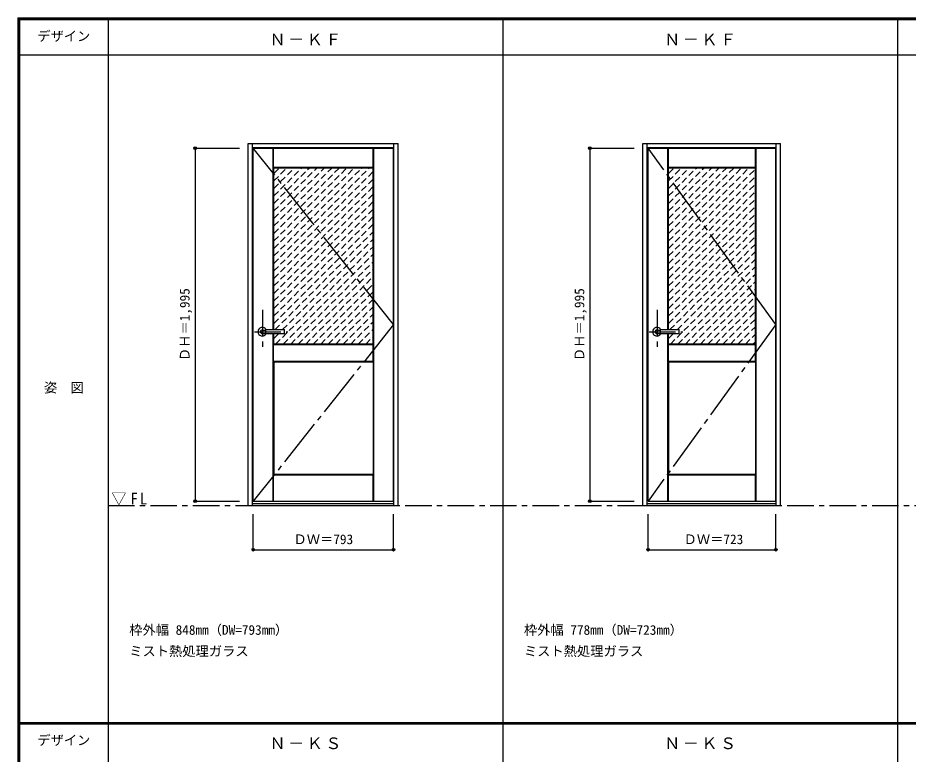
# Model space of a CAD drawing. Units: millimetres, scale not verified. Extents: x -6000 to 5700, y -4307 to 4260.
# Drawn here: x -6000 to -966, y 12 to 4175 of the extents above; entities that cross this region are included whole.
import ezdxf
from ezdxf.enums import TextEntityAlignment as Align

# ---------------------------------------------------------------- set-up
doc = ezdxf.new("R2010")
doc.units = ezdxf.units.MM
doc.header["$LTSCALE"] = 30
doc.header["$PDMODE"] = 32
doc.header["$PDSIZE"] = 15
for name, pattern in [('CHAIN1', [8, 5, -1, 1, -1]), ('CHAIN2', [12, 9, -1, 1, -1]), ('DASHED1', [1.8, 1.2, -0.6])]:
    doc.linetypes.add(name, pattern=pattern)
for name, color, linetype in [('0-1_通り芯', 4, 'CHAIN1'), ('0-2_扉', 3, 'Continuous'), ('0-3_仕上げ', 7, 'Continuous'), ('0-4_枠', 3, 'Continuous'), ('0-5_レバー', 3, 'Continuous'), ('0-7', 7, 'CHAIN2'), ('0-A_文字', 7, 'Continuous'), ('0-B_寸法', 7, 'Continuous'), ('0-C_ハッチ', 4, 'DASHED1'), ('F-1_枠', 6, 'Continuous'), ('F-A_文字', 7, 'Continuous')]:
    doc.layers.add(name, color=color, linetype=linetype)
doc.styles.add('ＭＳ ゴシック', font='')
doc.styles.get('ＭＳ ゴシック').set_extended_font_data('MS Gothic')

msp = doc.modelspace()

# ---------------------------------------------------------------- linework, layer by layer
at = {"layer": '0-1_通り芯'}
for p, q in [((-4617.4, 2524.5), (-4617.4, 2314.5)), ((-2385.8, 2524.5), (-2385.8, 2314.5)), ((-4662.4, 2400.5), (-4472.4, 2400.5)), ((-2430.8, 2400.5), (-2240.8, 2400.5))]:
    msp.add_line(p, q, dxfattribs=at)
at = {"layer": '0-1_通り芯', "color": 7}
msp.add_line((-5490, 1418), (5690, 1418), dxfattribs=at)
at = {"layer": '0-2_扉'}
for p, q in [((-4668.4, 1443), (-4668.4, 3438)), ((-4668.4, 3438), (-3875.4, 3438)), ((-3875.4, 1443), (-3875.4, 3438)), ((-2436.8, 1443), (-2436.8, 3438)), ((-2436.8, 3438), (-1713.8, 3438)), ((-1713.8, 1443), (-1713.8, 3438)), ((-4668.4, 1443), (-3875.4, 1443)), ((-2436.8, 1443), (-1713.8, 1443))]:
    msp.add_line(p, q, dxfattribs=at)
at = {"layer": '0-3_仕上げ'}
for p, q in [((-4556.4, 2412), (-4556.4, 3438)), ((-4553.4, 3329.5), (-4553.4, 3438)), ((-3990.4, 3329.5), (-3990.4, 3438)), ((-3987.4, 1443), (-3987.4, 3438)), ((-2324.8, 2412), (-2324.8, 3438)), ((-2321.8, 3329.5), (-2321.8, 3438)), ((-1828.8, 3329.5), (-1828.8, 3438)), ((-1825.8, 1443), (-1825.8, 3438)), ((-4553.4, 3329.5), (-4554.9, 3328)), ((-3990.4, 3329.5), (-4553.4, 3329.5)), ((-3988.9, 3328), (-3991.4, 3325.5)), ((-2320.8, 3325.5), (-2323.3, 3328)), ((-1828.8, 3329.5), (-2321.8, 3329.5)), ((-1827.3, 3328), (-1829.8, 3325.5)), ((-4556.4, 1443), (-4556.4, 2389)), ((-2324.8, 1443), (-2324.8, 2389)), ((-4554.9, 2232.5), (-4554.9, 2327.5)), ((-4553.4, 2234), (-4553.4, 2326)), ((-3990.4, 2326), (-4553.4, 2326)), ((-3991.4, 2330), (-3988.9, 2327.5)), ((-3990.4, 2326), (-3988.9, 2327.5)), ((-3990.4, 2234), (-3990.4, 2326)), ((-3988.9, 2232.5), (-3988.9, 2327.5)), ((-2323.3, 2232.5), (-2323.3, 2327.5)), ((-2321.8, 2234), (-2321.8, 2326)), ((-1828.8, 2326), (-2321.8, 2326)), ((-1829.8, 2330), (-1827.3, 2327.5)), ((-1828.8, 2326), (-1827.3, 2327.5)), ((-1828.8, 2234), (-1828.8, 2326)), ((-1827.3, 2232.5), (-1827.3, 2327.5)), ((-4553.4, 2234), (-4554.9, 2232.5)), ((-4552.4, 2230), (-4554.9, 2232.5)), ((-4553.4, 2234), (-3990.4, 2234)), ((-3988.9, 2232.5), (-3991.4, 2230)), ((-3990.4, 2234), (-3988.9, 2232.5)), ((-2321.8, 2234), (-2323.3, 2232.5)), ((-2320.8, 2230), (-2323.3, 2232.5)), ((-2321.8, 2234), (-1828.8, 2234)), ((-1827.3, 2232.5), (-1829.8, 2230)), ((-1828.8, 2234), (-1827.3, 2232.5)), ((-4554.9, 1443), (-4554.9, 1590.5)), ((-4553.4, 1443), (-4553.4, 1589)), ((-3990.4, 1589), (-4553.4, 1589)), ((-3991.4, 1593), (-3988.9, 1590.5)), ((-3990.4, 1589), (-3988.9, 1590.5)), ((-3990.4, 1443), (-3990.4, 1589)), ((-3988.9, 1443), (-3988.9, 1590.5)), ((-2323.3, 1443), (-2323.3, 1590.5)), ((-2321.8, 1443), (-2321.8, 1589)), ((-1828.8, 1589), (-2321.8, 1589)), ((-1829.8, 1593), (-1827.3, 1590.5)), ((-1828.8, 1589), (-1827.3, 1590.5)), ((-1828.8, 1443), (-1828.8, 1589)), ((-1827.3, 1443), (-1827.3, 1590.5))]:
    msp.add_line(p, q, dxfattribs=at)
at = {"layer": '0-3_仕上げ', "color": 3}
for p, q in [((-4552.4, 2412), (-4552.4, 3325.5)), ((-3991.4, 3325.5), (-4552.4, 3325.5)), ((-3991.4, 2330), (-3991.4, 3325.5)), ((-2320.8, 2412), (-2320.8, 3325.5)), ((-1829.8, 3325.5), (-2320.8, 3325.5)), ((-1829.8, 2330), (-1829.8, 3325.5)), ((-4552.4, 2330), (-4552.4, 2389)), ((-2320.8, 2330), (-2320.8, 2389)), ((-3991.4, 2330), (-4552.4, 2330)), ((-1829.8, 2330), (-2320.8, 2330)), ((-4552.4, 2230), (-4552.4, 1593)), ((-4552.4, 2230), (-3991.4, 2230)), ((-3991.4, 2230), (-3991.4, 1593)), ((-2320.8, 2230), (-2320.8, 1593)), ((-2320.8, 2230), (-1829.8, 2230)), ((-1829.8, 2230), (-1829.8, 1593)), ((-3991.4, 1593), (-4552.4, 1593)), ((-1829.8, 1593), (-2320.8, 1593))]:
    msp.add_line(p, q, dxfattribs=at)
at = {"layer": '0-3_仕上げ'}
for points in [[(-4552.4, 3325.5), (-4554.9, 3328), (-4554.9, 3438)], [(-3990.4, 3329.5), (-3988.9, 3328), (-3988.9, 3438)], [(-2321.8, 3329.5), (-2323.3, 3328), (-2323.3, 3438)], [(-1828.8, 3329.5), (-1827.3, 3328), (-1827.3, 3438)], [(-4553.4, 2326), (-4554.9, 2327.5), (-4552.4, 2330)], [(-2321.8, 2326), (-2323.3, 2327.5), (-2320.8, 2330)], [(-4553.4, 1589), (-4554.9, 1590.5), (-4552.4, 1593)], [(-2321.8, 1589), (-2323.3, 1590.5), (-2320.8, 1593)]]:
    msp.add_lwpolyline(points, dxfattribs=at)
at = {"layer": '0-4_枠'}
for p, q in [((-4697.4, 1418), (-4697.4, 3465)), ((-4697.4, 3465), (-3849.4, 3465)), ((-4673.4, 1418), (-4673.4, 3465)), ((-4673.4, 3441), (-3873.4, 3441)), ((-3873.4, 1418), (-3873.4, 3465)), ((-3849.4, 1418), (-3849.4, 3465)), ((-2465.8, 1418), (-2465.8, 3465)), ((-2465.8, 3465), (-1687.8, 3465)), ((-2441.8, 1418), (-2441.8, 3465)), ((-2441.8, 3441), (-1711.8, 3441)), ((-1711.8, 1418), (-1711.8, 3465)), ((-1687.8, 1418), (-1687.8, 3465)), ((-4697.4, 1418), (-3849.4, 1418)), ((-4673.4, 1430), (-3873.4, 1430)), ((-2465.8, 1418), (-1687.8, 1418)), ((-2441.8, 1430), (-1711.8, 1430))]:
    msp.add_line(p, q, dxfattribs=at)
at = {"layer": '0-5_レバー'}
for p, q in [((-4617.4, 2410), (-4598.4, 2410)), ((-4617.4, 2391), (-4598.4, 2391)), ((-4598.4, 2411), (-4597.4, 2412)), ((-4598.4, 2390), (-4598.4, 2411)), ((-4598.4, 2390), (-4597.4, 2389)), ((-4597.4, 2412), (-4493.4, 2412)), ((-4493.4, 2389), (-4597.4, 2389)), ((-4492.4, 2411), (-4493.4, 2412)), ((-4492.4, 2390), (-4493.4, 2389)), ((-4492.4, 2390), (-4492.4, 2411)), ((-2385.8, 2410), (-2366.8, 2410)), ((-2385.8, 2391), (-2366.8, 2391)), ((-2366.8, 2411), (-2365.8, 2412)), ((-2366.8, 2390), (-2366.8, 2411)), ((-2366.8, 2390), (-2365.8, 2389)), ((-2365.8, 2412), (-2261.8, 2412)), ((-2261.8, 2389), (-2365.8, 2389)), ((-2260.8, 2411), (-2261.8, 2412)), ((-2260.8, 2390), (-2261.8, 2389)), ((-2260.8, 2390), (-2260.8, 2411))]:
    msp.add_line(p, q, dxfattribs=at)
at = {"layer": '0-5_レバー', "color": 4}
for p, q in [((-4597.4, 2389), (-4597.4, 2412)), ((-4493.4, 2412), (-4493.4, 2389)), ((-2365.8, 2389), (-2365.8, 2412)), ((-2261.8, 2412), (-2261.8, 2389))]:
    msp.add_line(p, q, dxfattribs=at)
for centre, radius, start, end in [((-4617.4, 2400.5), 24.55, 27.93255, 332.06745), ((-2385.8, 2400.5), 24.55, 27.93255, 332.06745), ((-4617.4, 2400.5), 11, 59.72736, 300.27264), ((-2385.8, 2400.5), 11, 59.72736, 300.27264)]:
    msp.add_arc(centre, radius, start, end, dxfattribs=at)
at = {"layer": '0-5_レバー'}
for centre in [(-4617.4, 2400.5), (-2385.8, 2400.5)]:
    msp.add_arc(centre, 9.5, 90, 270, dxfattribs=at)
at = {"layer": '0-7'}
for p, q in [((-3875.4, 2440.5), (-4668.4, 3438)), ((-1713.8, 2440.5), (-2436.8, 3438)), ((-3875.4, 2440.5), (-4668.4, 1443)), ((-1713.8, 2440.5), (-2436.8, 1443))]:
    msp.add_line(p, q, dxfattribs=at)
at = {"layer": '0-B_寸法', "color": 4}
for p, q in [((-4997.4, 3438), (-4747.4, 3438)), ((-4997.4, 3438), (-4997.4, 1443)), ((-2765.8, 3438), (-2515.8, 3438)), ((-2765.8, 3438), (-2765.8, 1443)), ((-4997.4, 1443), (-4747.4, 1443)), ((-2765.8, 1443), (-2515.8, 1443)), ((-4668.4, 1168), (-4668.4, 1368)), ((-3875.4, 1168), (-3875.4, 1368)), ((-2436.8, 1168), (-2436.8, 1368)), ((-1713.8, 1168), (-1713.8, 1368)), ((-4668.4, 1168), (-3875.4, 1168)), ((-2436.8, 1168), (-1713.8, 1168))]:
    msp.add_line(p, q, dxfattribs=at)
at = {"layer": '0-B_寸法'}
for p in [(-4997.4, 3438), (-2765.8, 3438), (-4997.4, 1443), (-2765.8, 1443), (-4668.4, 1168), (-3875.4, 1168), (-2436.8, 1168), (-1713.8, 1168)]:
    msp.add_point(p, dxfattribs=at)
at = {"layer": '0-C_ハッチ'}
for p, q in [((-4552.4, 3253.06), (-4479.96, 3325.5)), ((-4552.4, 2786.37), (-4013.27, 3325.5)), ((-4552.4, 2828.79), (-4055.69, 3325.5)), ((-4552.4, 2871.22), (-4098.12, 3325.5)), ((-4552.4, 2913.65), (-4140.55, 3325.5)), ((-4552.4, 2956.07), (-4182.97, 3325.5)), ((-4552.4, 2998.5), (-4225.4, 3325.5)), ((-4552.4, 3040.93), (-4267.83, 3325.5)), ((-4552.4, 3083.35), (-4310.25, 3325.5)), ((-4552.4, 3125.78), (-4352.68, 3325.5)), ((-4552.4, 3168.21), (-4395.11, 3325.5)), ((-4552.4, 3210.63), (-4437.53, 3325.5)), ((-4552.4, 3295.49), (-4522.39, 3325.5)), ((-2320.8, 3253.06), (-2248.36, 3325.5)), ((-2320.8, 2871.22), (-1866.52, 3325.5)), ((-2320.8, 2913.65), (-1908.95, 3325.5)), ((-2320.8, 2956.07), (-1951.37, 3325.5)), ((-2320.8, 2998.5), (-1993.8, 3325.5)), ((-2320.8, 3040.93), (-2036.23, 3325.5)), ((-2320.8, 3083.35), (-2078.65, 3325.5)), ((-2320.8, 3125.78), (-2121.08, 3325.5)), ((-2320.8, 3168.21), (-2163.51, 3325.5)), ((-2320.8, 3210.63), (-2205.93, 3325.5)), ((-2320.8, 3295.49), (-2290.78, 3325.5)), ((-4552.4, 2743.94), (-3991.4, 3304.94)), ((-2320.8, 2828.79), (-1829.8, 3319.79)), ((-2320.8, 2786.37), (-1829.8, 3277.37)), ((-4552.4, 2701.52), (-3991.4, 3262.52)), ((-2320.8, 2743.94), (-1829.8, 3234.94)), ((-4552.4, 2659.09), (-3991.4, 3220.09)), ((-4552.4, 2616.66), (-3991.4, 3177.66)), ((-2320.8, 2701.52), (-1829.8, 3192.52)), ((-4552.4, 2574.24), (-3991.4, 3135.24)), ((-2320.8, 2659.09), (-1829.8, 3150.09)), ((-4552.4, 2531.81), (-3991.4, 3092.81)), ((-2320.8, 2616.66), (-1829.8, 3107.66)), ((-4552.4, 2489.38), (-3991.4, 3050.38)), ((-2320.8, 2574.24), (-1829.8, 3065.24)), ((-2320.8, 2531.81), (-1829.8, 3022.81)), ((-4552.4, 2446.96), (-3991.4, 3007.96)), ((-2320.8, 2489.38), (-1829.8, 2980.38)), ((-4544.93, 2412), (-3991.4, 2965.53)), ((-4502.5, 2412), (-3991.4, 2923.1)), ((-2320.8, 2446.96), (-1829.8, 2937.96)), ((-4542.08, 2330), (-3991.4, 2880.68)), ((-2313.33, 2412), (-1829.8, 2895.53)), ((-4499.65, 2330), (-3991.4, 2838.25)), ((-2270.9, 2412), (-1829.8, 2853.1)), ((-4457.22, 2330), (-3991.4, 2795.83)), ((-2310.48, 2330), (-1829.8, 2810.68)), ((-4414.8, 2330), (-3991.4, 2753.4)), ((-2268.05, 2330), (-1829.8, 2768.25)), ((-2225.62, 2330), (-1829.8, 2725.83)), ((-4372.37, 2330), (-3991.4, 2710.97)), ((-4329.95, 2330), (-3991.4, 2668.55)), ((-2183.2, 2330), (-1829.8, 2683.4)), ((-4287.52, 2330), (-3991.4, 2626.12)), ((-2140.77, 2330), (-1829.8, 2640.97)), ((-4245.09, 2330), (-3991.4, 2583.69)), ((-2098.35, 2330), (-1829.8, 2598.55)), ((-4202.67, 2330), (-3991.4, 2541.27)), ((-2055.92, 2330), (-1829.8, 2556.12)), ((-4160.24, 2330), (-3991.4, 2498.84)), ((-2013.49, 2330), (-1829.8, 2513.69)), ((-1971.07, 2330), (-1829.8, 2471.27)), ((-4117.81, 2330), (-3991.4, 2456.41)), ((-1928.64, 2330), (-1829.8, 2428.84)), ((-4552.4, 2362.1), (-4525.5, 2389)), ((-4075.39, 2330), (-3991.4, 2413.99)), ((-4032.96, 2330), (-3991.4, 2371.56)), ((-2320.8, 2362.1), (-2293.9, 2389)), ((-1886.21, 2330), (-1829.8, 2386.41)), ((-1843.79, 2330), (-1829.8, 2343.99))]:
    msp.add_line(p, q, dxfattribs=at)
at = {"layer": 'F-1_枠'}
for p, q in [((-6000, 4175), (5700, 4175)), ((-6000, 4175), (-6000, -4205)), ((-6000, 4170), (5700, 4170)), ((-6000, 4165), (5700, 4165)), ((-5995, 4175), (-5995, -4205)), ((-5990, 4175), (-5990, -4205)), ((-5490, 4175), (-5490, -3790)), ((-3258.4, 4175), (-3258.4, -3790)), ((-1026.8, 4175), (-1026.8, -3790)), ((-6000, 3965), (5700, 3965)), ((-6000, 190.5), (5700, 190.5)), ((-6000, 187.5), (5700, 187.5)), ((-6000, 184.5), (5700, 184.5))]:
    msp.add_line(p, q, dxfattribs=at)

# ---------------------------------------------------------------- texts
at = {"layer": '0-A_文字', "style": 'ＭＳ ゴシック'}
for s, p in [('枠外幅 848mm（DW=793mm）', (-5370, 670.5)), ('枠外幅 778mm（DW=723mm）', (-3138.4, 670.5)), ('ミスト熱処理ガラス', (-5370, 550.5)), ('ミスト熱処理ガラス', (-3138.4, 550.5))]:
    msp.add_text(s, height=54.99, dxfattribs=at).set_placement(p, align=Align.BOTTOM_LEFT)
at = {"layer": '0-A_文字', "char_height": 65.98, "attachment_point": 7, "style": 'ＭＳ ゴシック'}
for s, insert in [('\\T1.17;Ｎ－ＫＦ', (-4576.7, 4020)), ('\\T1.17;Ｎ－ＫＦ', (-2345.1, 4020)), ('\\T1.26;\\W0.95;▽FL', (-5471.25, 1418)), ('\\T1.17;Ｎ－ＫＳ', (-4576.7, 39.5)), ('\\T1.17;Ｎ－ＫＳ', (-2345.1, 39.5))]:
    msp.add_mtext(s, dxfattribs=dict(at, insert=insert))
at = {"layer": '0-B_寸法', "style": 'ＭＳ ゴシック'}
for p in [(-5012.4, 2234.25), (-2780.8, 2234.25)]:
    msp.add_text('ＤＨ＝1,995', height=54.99, rotation=90, dxfattribs=at).set_placement(p, align=Align.BOTTOM_LEFT)
for s, p in [('ＤＷ＝793', (-4441.15, 1183)), ('ＤＷ＝723', (-2235.55, 1183))]:
    msp.add_text(s, height=54.99, dxfattribs=at).set_placement(p, align=Align.BOTTOM_LEFT)
at = {"layer": 'F-A_文字', "style": 'ＭＳ ゴシック'}
for s, p in [('デザイン', (-5890, 4027.5)), ('姿\u3000図', (-5852.5, 2040.25)), ('デザイン', (-5890, 47))]:
    msp.add_text(s, height=54.99, dxfattribs=at).set_placement(p, align=Align.BOTTOM_LEFT)

doc.saveas('drawing.dxf')
